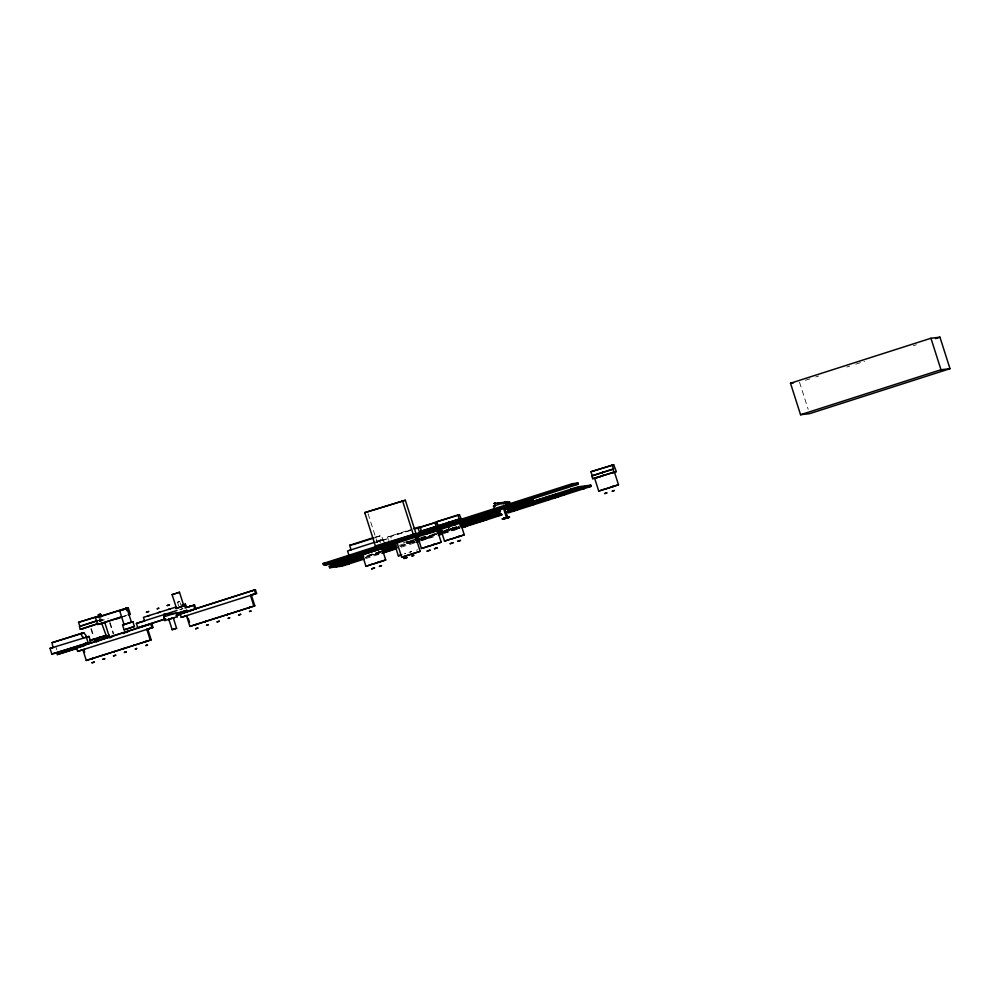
<?xml version="1.0" encoding="UTF-8"?>
<svg xmlns="http://www.w3.org/2000/svg" width="1000" height="1000" viewBox="0 0 1000 1000"><rect width="100%" height="100%" fill="white"/><g stroke="black" fill="none" stroke-linecap="round" stroke-linejoin="round"><path stroke-width="0.75" stroke-dasharray="5 3.75" d="M421.3 537.85L421.95 538.925L421.25 539.175M422.725 537.188C424.012 538.913 431.15 536.413 424.3 539.45C420.163 540.25 423.938 537.6 426.188 537.55M422.6 539.95C425.838 539.562 428.475 535.887 423.5 537.962M423.1 538.375C427.05 535.875 431.213 538.112 424.65 539.163M428.475 538.088L426.087 538.8M376.163 553.35C380.513 553.925 373.35 554.587 378.35 552.562M427.638 538.162C424.613 540.5 417.812 539.487 424.588 538.088M427.15 537.038L425.763 537.5M421.7 540.062L423.2 539.538M426.362 537.1L421.375 538.65M435.075 533.45L435.462 534.625L436.262 534.35M443.713 533.237L443.688 531.938M460.075 527.962L458.875 528.362L458.363 526.25M458.663 527.438L443.888 532.238M406.275 542.275C410.225 540.975 405.45 545.363 406.863 542.075M412.825 541.425C412.837 540.513 414.525 544.412 414.3 540.95M413.212 542.6L414.625 542.15M371.912 553.65C374.038 554.963 369.55 555.513 371.5 555.087M380.988 552.087C377.612 555.163 375.5 553.312 381.075 551.962M377.4 554.425L378.862 553.962M429.288 536.337C433.413 535.312 428.375 539.225 429.9 536.125M430.75 535.875C427.587 535.575 428.363 538.875 431.075 537.062M375.675 554.612C376.613 550.875 375.538 556.087 377.038 554.175M407.262 542.15C410.975 541.325 405.8 544.938 408.288 541.825M408.525 541.75C409.513 540.988 409.762 544.812 408.013 542.087M409.475 541.625L408.338 541.975M425 536.65L425.45 537.8L424.237 538.2M413.738 541.312L414.075 542.5L414.862 542.263M421.825 537.3L422.2 538.475L423.062 538.188M428.425 536.425C429.938 534.987 431.125 537.812 428.775 537.612M424 538.263L423.612 537.087M430.625 537.375C432.275 531.788 430.138 539.875 432.013 536.938M435.35 534.237L433.375 534.875L435.4 534.212M414.087 542.5L414.75 542.275M415 542.388L414.588 541.225M449.85 528.3L450.225 529.475L452.25 528.825M452.163 528.862L450.275 529.462M456.463 527.425C462.175 526.85 453.488 529.587 458.45 526.788M453.963 527.4L454.338 528.575L453.4 528.888M456.8 528.6L458.762 527.975M458.888 528.362L459.812 528.05M370.05 555.363L371.413 554.925L369.95 555.388M380.3 552.125L376.675 553.175M376.538 554.525L377.95 554.075M381.075 551.875L377.6 552.95M408.062 543.013L406.712 543.438M416.45 550.2L417.612 549.788M421.25 540L426.737 538.275M424.288 538L422.238 538.462M378.725 551.438L378.475 551.4M377.962 552.6L375.363 553.425M452.512 527.875L453.725 527.487M404.875 553.75L405.65 553.488L404.588 553.8M454.862 527.712L453.888 528.05L455.662 527.487M99.637 621.337L102.425 620.45M102.788 620.4L100.013 621.3L98.362 616.05M381.3 551.613L379.862 552.087M408.663 543L407.55 543.35M411.075 551.725L410.163 552.038L411.287 551.7M178.825 601.85L179.8 601.525L177.475 602.263M381.275 540.2L382.113 539.95L381.475 540.138M452.612 527.825L453.612 527.5M378.65 552.375L379.412 552.137M453.25 528.913L452.362 529.212L454.338 528.575M424.55 539.288L425.312 539.038M425.8 538.975L426.562 538.725M805.413 380.275L809.85 378.862M815.763 376.962L818.725 376.012M846.812 367.025L849.762 366.075M855.688 364.175L864.55 361.337M913.337 345.712L916.287 344.775M98.263 620.487L101.088 619.575L99.787 615.513M98.362 620.763L103.038 619.35L98.787 620.712M99.6 621.337L108.263 618.562M123.725 616.138L126.625 615.2M123.138 616.788L126.037 615.862M374.8 537.238L381.488 535.55L384.312 544.4M375.575 537.45L381.488 535.55M388.312 539.75L387.45 537.038L410.65 529.6M376.575 541.05L380.925 539.963L376.675 541.325M410.412 530.212L387.45 537.038M410.513 530.487L390.6 536.55L391.475 539.263M376.262 541.825L386.525 539.05L376.388 542.3M375.562 542.513L384.475 539.675L380.7 540.413L379.237 535.812M179.963 609.513L182.913 608.562M179.875 609.675L182.812 608.737M403.475 542.788L412.375 539.938M413.775 539.825L405.487 542.587M413.725 540.125L406.375 542.487M420.538 537.837L424.963 536.425M414.087 540.087L407.275 542.375M444.062 530.612L457.163 526.438M367.013 555.7L381.587 551.087M399.4 545.388L414.487 540.5M421 538.325L435.838 533.562M443.263 531.188L459 526.25M433 533.688L433.237 534.95L436.938 533.763M443.387 531.638L458.938 526.663M433.237 534.95L438.663 533.562M441.15 532.712L460.662 526.462M365.25 557.413L381.575 552.188M400.863 546.013L415.7 541.263M421.637 539.362L436.475 534.612M365 557.55L381.312 552.325M400.025 546.425L415.45 541.4M420.8 539.775L436.213 534.75M443.05 532.65L459.375 527.425M443.212 532.938L459.312 527.837M445.625 532.663L444.85 531.525L445.625 532.663L457.738 528.775L456.975 527.65L457.35 528.825L459.812 528.038M365.625 558.587L381.95 553.362M401.238 547.188L414.588 542.913M420.525 541.013L436.85 535.788M444.263 533.413L460.588 528.188M379.087 552.325L381.562 551.462M429.438 537.388L430.188 537.163M423.288 538.125L421.225 538.763M423.663 539.3L421.15 540.075M178.525 601.95L177.525 602.238L178.688 606.125M380.725 551.9L381.475 551.663M371.625 555.025L372.287 554.825M408.975 552.35L411.5 551.55M408.8 543.138L409.812 542.8M436.15 534.412L435.475 534.625M378.175 552.875L377.088 553.237M422.788 538.45L421.325 538.875M431.6 535.775L430.213 536.225M428.137 536.888L422.225 538.775M100.025 621.237L98.537 616.025M799.5 382.175L808.188 409.375M455.25 527.85L455.625 529.025M454.963 527.875L455.337 529.05M454.1 527.325L454.475 528.5L452.75 528.7L452.375 527.525M450.8 528.462L451.175 529.637L450.4 528.5M448.675 528.7L449.05 529.888L448.4 528.737M434.588 533.575L434.963 534.75M379.4 540.138L380.262 542.85M368.088 513.75L377.35 542.75M180.212 602.8L181.025 605.375M110.15 622.7L113.737 633.938M109.612 622.775L113.2 634M91.375 628.713L93.612 635.737M90.838 628.787L93.075 635.8M55.888 646.988L56.8 649.812M369.113 555.475L370.513 555.025L369.113 555.475"/><path stroke-width="1.5" d="M124.725 624.338L124.038 624.525L119.663 610.812L123.95 609.388L127.037 608.45L131.412 622.163L130.6 622.463M127.013 608.475L119.663 610.812M124.038 624.525L132.9 621.7L134.438 626.525L124.1 629.812L122.562 624.987L131.412 622.163M183.863 605.962L176.513 608.3L172.113 594.612L179.488 592.25L183.863 605.962C189.025 604.338 172.65 609.312 176.225 608.45M179.488 592.25L176.175 593.362M109.7 637.913L104.763 622.438L121.65 616.962M85.875 643.45L56.513 652.788L57.312 652.6M172.05 618.288L173.3 617.913L176.575 628.312L172.175 629.712L168.863 619.338L169.825 619L169.125 619.275M172.175 629.712L174.225 629.025M353.55 555.525L354.162 555.45M415.838 535.7L414.263 536.087M397.2 543.175L401.7 557.25L420.175 551.325L415.238 535.85M420.175 551.325L401.7 557.25M490.35 515.688L495.962 513.888L487.488 516.3L489.613 515.763M503.475 508.312L499.462 509.613M505.688 506.838L506.725 506.538L505.5 506.763M505.475 517.825L506.438 517.487L503.125 507.113M503.837 507.038L507.15 517.413L504.963 518M505.288 518.112L503.237 518.812L507.663 517.388L504.363 507.013M168.463 609.4L170.662 608.688M196.637 624.362L194.438 625.062L195.588 624.712M546.413 497.512L548.675 496.75L545.862 497.537M93.55 639.263L90.65 640.188L91.363 639.975M349.6 550.363L351.075 549.888L349.663 545.288L373.312 537.712M466.213 526.287L467.113 525.988M101.5 622.775L106.1 635.337L100.525 637.238M380.45 548.675L360.65 555.013L362.325 554.825L365.938 566.25L385.712 559.963L381.637 547.2M385.712 559.963L372.575 564.288M603.038 489.8L598.725 491.05L594.65 478.275L614.412 471.987L618.488 484.762L612.925 486.662M394.288 543.1L398.363 555.862L401.775 554.675M417.812 537.137L421.438 548.475L441.2 542.2L436.987 529.275M441.2 542.2L435.637 544.1M440.425 528.325L444.5 541.087L464.275 534.812L460.65 523.462M464.275 534.812L458.7 536.712M598.725 491.05L618.488 484.762M132.9 621.7L131.1 622.337M546.5 497.5L548.188 497.05M559.963 495.863L556.525 496.9M158.038 612.737L160.375 611.987L159.388 612.325M52.925 647.463L52.112 642.663L81.675 633.188C80.412 636.763 84.963 638.225 83.912 637.513M102.737 659.375L103.713 659.038M207.288 620.95L205.175 621.625L206.4 621.25M146.5 612.175L148.825 611.438L146.475 612.188M98.05 637.812L101 636.875L100.363 637.1M148.262 624.775L146.825 625.237L148.3 624.763M396.163 541.925L396.975 541.625M425.513 532.925L426.475 532.625M338.25 565.075L336.112 565.763L338.263 565.075M415.387 537.175L416.35 536.788L396.925 543.05M340.7 565.225L341.725 564.888M449.55 525.237L449.438 525.25M471.763 518.112L473.113 517.675L471.637 518.15M347.275 564.362L349.462 563.663L347.262 564.362M506.438 506.65L505.3 506.887M506.525 506.737L507.375 506.488M474.1 519.062L475.45 518.625L473.975 519.1M176.612 628.288L174.562 628.975M441.95 533.362L439.95 534L441.962 533.362M466.488 525.5L468.5 524.862L466.475 525.513M526.812 503.925L526.312 504.137M507.775 511.325L511.825 510L509.25 510.763M126.363 651.812L125.363 652.138M237.312 611.325L239.537 610.625M513.987 510.387L515.438 509.925L513.975 510.387M248.038 607.9L250.25 607.188L249.513 607.438M515.225 510.225L516.625 509.787L512.513 511L515.65 510.087M541.912 500.525L540.5 500.975L541.962 500.513M531.788 504.925L532.837 504.575M548.488 499.663L547.062 500.125L548.525 499.65M240.65 614.338L238.5 615.037L240.712 614.325M456.362 537.225L459.175 536.337L458.537 536.562M434.45 548.75L435.812 548.288M81.675 633.188L83.938 632.925C89.35 639.3 85.337 636.625 86.237 637.275M87.387 643.15L88.737 642.712L87.263 643.188M370.375 551.875L371.512 551.525M484.8 514.3L485.175 515.475L463.963 522.275L463.587 521.1L464.475 520.75M549.5 496.35L551.587 495.712L548.737 496.587M538.875 499.925L539.325 499.775M540.513 500.712L539.175 501.125L541.312 500.575L540.237 500.913M370.475 564.725L373.225 563.862L372.45 564.138M428.5 546.175L426.525 546.775M451.575 538.787L449.6 539.388M112.425 652.175L113.125 651.938M612.725 472.6L613.888 472.2M499.137 515.375L500 515.112L499.375 515.312M524.188 505.863L525.037 505.613M530.75 505.012L532.062 504.6L530.887 504.963M103.525 655.05L102.212 655.462M110.588 637.562L111.912 637.112M381.037 548.25L384.75 546.888L353.7 556.825L354.538 556.625M448.738 525.475L449.462 525.237M503.688 508.4L504.387 508.325M506.5 508.075L505.775 508.25M415.938 539.525L416.975 538.987M416.312 540.7L417.35 540.163M548.462 497.1L548.275 497.212M508.088 511.025C506.312 511.613 510.175 510.35 508.188 511.012M526.512 505.387L525.825 505.6M501.475 514.562L499.025 515.375M507.575 517.812C501.325 519.9 514.163 515.688 507.912 517.775M228.55 614.15L226.612 614.75L227.5 614.487M546.163 497.438L547.962 496.838M546.525 500.15L547.888 499.725L546.65 500.112M426.213 546.875L426.463 546.838M605.55 488.825L603.45 489.487M382.45 551.425L383.462 551.062L382.75 551.263M419.712 539.3L416.538 540.25M491.962 516.213L489.275 517.2L495.2 515.312L492 516.425L493.425 515.975L492.612 516.237M149.55 615.475L147.725 616.038L148.375 615.85M398.4 541.138L400.35 540.487M385.138 545.7L385.7 545.513M378.013 549.25L380.025 548.587M172.338 618.25L174.075 617.663L172.525 618.138M505.363 508.3L506.325 507.962L504.363 508.413M493.537 514.587L494.812 514.138L493.787 514.425M523.475 504.925L522.225 505.35L523.212 505.075M524.837 504.387L526.425 503.975L520.75 505.65M507.587 517.587L508.55 517.25L506.163 517.975M435.462 543.95C437.525 543.225 430.863 545.388 434.35 544.312M135.438 644.825L133.763 645.35L134.6 645.1M89.738 640.438L106.1 635.337M551.425 495.95L550.087 496.388M574.913 488.475L574.663 488.525M216.462 617.987L216.737 617.9M217.512 617.688L217.025 617.812M509.663 509.425L511.45 508.812L508.875 509.588M382.512 551.6L384.35 550.975L382.6 551.487M524.325 505.825L525.288 505.625M516.613 509.738L518.4 509.137L515.825 509.913M77.362 646.325L79.662 645.575M56.762 652.938L56.962 652.9M170.35 618.825L168.125 619.55L169.638 619.113M384.787 549.15L385.175 549.05M477.688 519.4L478.425 519.15L477.375 519.462M462.975 524.538L463.075 524.475M490.188 515.575L491.637 515.112M525.163 504.5L526.275 504.15M477.488 520.725C475.2 521.5 480.412 519.775 478.062 520.575M524.538 505.875C518.112 508.088 533.413 502.925 526.2 505.487M550.1 497.863L548.138 498.537L554.05 496.637L546.138 498.762L552.062 496.875L549.113 497.762M484.625 519.712C486.962 518.925 481.362 520.763 484.312 519.775M507.075 517.75L509.25 517.163L505.925 518.125M379.625 561.838C382.688 560.812 375.838 562.987 378.5 562.2M612.4 486.625C615.475 485.588 608.025 487.987 611.638 486.875M124.462 648.35C126.8 647.562 121.613 649.2 123.612 648.612M157.8 608.55C154.975 609.487 161.213 607.5 158.112 608.45M52.638 647.525L53.513 647.262M54.45 653.2L55.338 652.925L54.55 653.188M85.75 643.2C87.625 642.575 83.637 643.85 85.55 643.263M415.438 539.3L416.163 539.062M554.3 494.837L554.5 494.925M549.587 496.587L551.287 496.138M393.413 549.288C395.763 548.713 391.325 549.65 392.713 549.35M555.612 497.062L553.35 497.825L557.025 496.7M465.788 526.388L464.888 526.688L465.925 526.388M113.625 651.812L114.488 651.525L113.413 651.85M603.488 475.262C601.55 475.9 605.638 474.562 603.6 475.238M354.825 556.7L354.188 556.912L355.5 556.487M374.387 550.438L366.35 553.013M371.325 551.575L370.487 551.85M339 563.987L338 564.325L339.562 563.812M385.763 549.025L386.5 548.987M76.8 648.562L57.112 654.65L77.075 648.037M492.088 515.05L492.85 514.812M538.787 499.812L539.462 499.6M170.087 618.9L170.912 618.638M551.712 496.138L550.188 496.625M339.375 565.163C336.538 566.125 342.562 564.138 339.575 565.138M386.525 550.087C384.888 550.5 388.888 549.788 386.512 550.075M460.588 526.138L461.938 525.725L460.487 526.2M539.163 500.988L539.975 500.737L539.35 500.95M417.987 540.15L419.513 539.65M462.938 525.812C460.288 526.7 465.863 524.862 463.088 525.788M507.738 511.25L509.8 510.712M341.887 564.862L342.9 564.525L340.75 565.212M385.975 551.275C377.75 554.025 394.712 548.45 386.425 551.225M345.938 564.3C342.95 565.3 349.15 563.263 346.138 564.275M387.65 551.1C380.087 553.737 395.275 548.488 387.287 551.038M388.325 550.975C396.438 548.375 378.312 553.787 386.863 551.263M497.975 515.5C496.025 516.163 500.15 514.8 498.175 515.462M486.35 519.55C483.7 520.438 489.275 518.612 486.512 519.538M498.575 515.425L495.85 516.35L501.6 514.487M532.625 504.525L529.125 505.688L535.037 503.8L532.575 504.688M557.9 496.7L560.612 495.775L554.7 497.675L559.938 495.863M583.5 488.7C580.513 489.688 586.712 487.663 583.7 488.663M505.662 517.913L502.713 518.825L503.963 518.462M507.775 517.675L504.85 518.562L506.075 518.212M613.1 490.85C609.075 492.2 617.4 489.475 613.325 490.825M380.325 566.062C376.3 567.4 384.613 564.675 380.55 566.038M412.75 555.675C408.725 557.025 417.038 554.288 412.975 555.65M436.037 548.263L437.413 547.8L434.538 548.725M207.325 625C204.55 625.938 210.512 623.975 207.575 624.95M228.8 618.125C225.912 619.087 232 617.087 228.975 618.1M103.963 659L104.938 658.662L102.8 659.35M125.188 652.163L124.225 652.487L126.388 651.8M364.762 512.638L405.325 500.225L415.975 533.587L375.4 545.988L364.762 512.638L405.325 500.225M790.5 383.225L930.938 338.25L939.95 337.2L950 368.7L809.562 413.675L800.55 414.725L790.5 383.225L793.5 382.875M935.512 338.612L939.95 337.2M101.163 616.613L100.337 614.025L98.125 614.725M78.575 622.312L101.312 615.337L78.575 622.312L79.862 626.375L96.838 620.938M128.075 614.738L130.387 614.462L128.225 607.688L95.45 617.712L97.625 624.487L105.738 622.362M97.775 617.438L128.225 607.688M82.713 628.975L80.288 629.263L79.388 626.438L97.788 620.538M80.288 629.263L98.688 623.362M97.625 624.487L122.275 616.6M115.887 619.113L120.237 617.725M353.4 544.55L374.087 537.913M83.938 632.925L52.112 642.663M612.175 464.938L613.475 469L592.263 475.8L590.962 471.737L613.7 464.762L616.325 471.6L612.075 472.962M413.55 528.675L420.213 527.013L421.95 532.438M613.7 464.762L590.962 471.737M415.087 528.713L436.413 522.2L438.137 526.213M457.962 514.987L459.263 519.05L438.038 525.85L436.75 521.775L457.962 514.987L459.487 514.8L461.213 518.825M416.613 528.538L436.413 522.2M459.487 514.8L436.75 521.775M375.075 542.163L347.55 550.975L348.913 555.225M144.55 620.85L143.438 617.35L176.45 606.9M181.8 605.075L185.3 604.062L186.412 607.55M494.688 509.762L493.5 506.062L505.4 502.25L507.175 502.075L507.975 504.55M501.488 503.612L506.662 502.1L507.425 504.613M57.462 652.763L51.812 654.013L50 648.35L88.975 636.425L90.787 642.1L84.987 643.95M502.175 503.562L509.475 501.775L510.262 504.237M503.025 503.6L508.225 501.912L509.012 504.387M88.975 636.425L85.487 637.5M503.525 503.675L509.475 501.775M600.763 476.587L592.688 478.675L591.775 475.85L613.475 469M420.15 531.475L436.2 526.438L434.9 522.375M420.637 531.425L436.2 526.438M323.05 563.513L572.325 483.688L577.987 483.013L578.362 484.2L329.087 564.025L323.425 564.688L323.05 563.513L325.875 563.188M138.675 627.612L137.775 627.725L136.4 623.425L177.013 610.45M184.862 607.9L194.562 604.975L195.938 609.275L195.037 609.388L193.675 605.087M144.637 620.962L136.4 623.425M187.225 607.325L194.562 604.975M335.2 560.462L351.55 555.225M360.462 552.375L376.812 547.137M385.725 544.288L399.1 540M409.513 536.663L413.963 535.237M434.775 528.575L445.175 525.25M463 519.538L476.375 515.25M488.275 511.45L507.587 505.262M513.538 503.35L520.962 500.975M323.425 564.688L572.7 484.862L578.362 484.2M573.538 484.45L577.987 483.013M592.688 478.675L616.325 471.6M355.163 554.788L365.3 551.538M373.988 548.75L381.238 546.438M388.738 541.112L389.613 543.825L399.762 540.575M408.462 537.788L418.612 534.538M504.787 507.075L509.263 505.637M504.938 507.05L510.1 505.538M324.8 563.8L325.175 564.975L522.825 501.675L533.288 500.45L532.913 499.275L526.938 499.975M163.675 616.85L176.125 612.975L177.312 616.688L164.862 620.562L163.675 616.85L164.862 620.562M392.325 543.5L395.525 542.55M415.4 536.112L424.263 533.35M440.25 528.225L460.062 521.888L460.438 523.062L462.113 522.863L461.737 521.688M461.538 521.337L480.3 515.4M98.075 638.038L92.963 639.663M330.788 563.088L335.275 562.562L357.562 555.425M381.337 547.812L394.712 543.538M471.987 518.787L500.225 509.738M506.175 507.837L528.462 500.7M108.863 635.388L94.425 640.013L99.288 638.562M102.175 637.638L109.4 635.325M423.625 533.75L428.413 533.188L441.337 529.05L440.962 527.875M477.7 515.125L478.075 516.312L482.863 515.75L495.8 511.6L495.425 510.425M51.812 654.013L90.787 642.1M392.7 543.462L393.075 544.637L397.325 543.275M415.775 536.075L416.15 537.25L439.038 530.25L438.663 529.075M460.438 523.062L439.212 529.862L440.887 529.663M461.912 521.3L462.287 522.475L485.175 515.475M436.213 531.163L439.038 530.25M800.55 414.725L940.987 369.75L950 368.7M250.65 595.325L256.6 593.413L255.413 589.712L180.062 613.625L181.238 617.337L186.762 615.775M325.175 564.975L335.65 563.75L363.888 554.7M381.712 548.987L395.087 544.712M415.9 538.05L418.862 537.1M438.188 530.913L441.163 529.95M460.475 523.775L500.6 510.925M506.55 509.012L533.288 500.45M181.125 613.5L255.413 589.712M137.775 627.725L165.675 618.787M175.987 615.625L193.575 609.85M363.512 558.025L335.325 567.05L329.663 567.725L329.288 566.538L363.413 555.612M381.213 549.913L396.05 545.163M415.337 538.987L418.312 538.038M437.6 531.85L442.05 530.425M459.85 524.725L499.913 511.9M507.337 509.525L578.55 486.712L584.212 486.05L584.587 487.225L578.925 487.887L507.713 510.7M84.637 649.338L77.625 651.375L76.438 647.663L165.1 619.15M176.85 615.388L179.788 614.45M147.037 629.362L152.975 627.463L151.8 623.75L76.438 647.663M383.537 549.513L387.013 548.5M418.188 538.413L415.25 539.35L416.725 538.975M437.062 532.325L441.662 530.9M462.137 524.3L481.025 518.25M508.325 509.625L511.138 508.738M556.613 494.2L536.838 500.387L539.375 500.087M415.2 539.663L418.137 538.713M538.038 500.25L557.3 494.113M441.375 531.475C435.763 532.075 439.688 535.188 443.088 532.225M462.35 524.675L476.438 520.262M522.2 505.487L529.225 503.237L527.775 503.4M538.713 500.175L557.95 494.038M329.663 567.725L363.787 556.788M383.075 550.612L396.425 546.337M415.712 540.163L420.163 538.737M437.975 533.038L442.425 531.613M460.225 525.9L500.288 513.075M438 533.362L442.038 532.075M461 526.05L481.012 520M418.088 540.025L419.562 539.538L416.337 540.4M550.462 497.562L546.788 498.688L548.925 498.05M461.5 526.25L482.55 519.525M586.337 486.613L590.788 485.188L591.163 486.362L508.062 512.975M382.225 552.125L397.062 547.375M416.35 541.2L419.9 539.975M438.6 534.075L443.05 532.65M460.863 526.95L501.5 513.837M506.85 512.212L585.5 487.038L591.163 486.362M483.512 519.15L483.888 520.325L487.575 519.138L466.337 525.588L484.275 520.275L483.9 519.1M556.388 496.812L552.7 497.9L559.288 495.938L554.062 497.738L556.712 496.938M181.238 617.337L256.6 593.413M336.225 566.862L341.887 566.2L364.15 559.062M381.95 553.362L396.788 548.612M416.075 542.438L419.038 541.487M438.338 535.312L442.788 533.888M462.075 527.712L502.137 514.875M77.625 651.375L152.975 627.463M610.462 487.463L605.35 489.087M433.175 544.9L428.062 546.525M456.25 537.5L451.138 539.138M187.425 615.562L186.475 615.675L189.9 626.413L254.8 605.825L251.363 595.087L250.413 595.2L253.837 605.938M236.95 611.538L189.9 626.413M239.925 610.588L254.8 605.825M84.675 652.288L83.812 649.6L82.85 649.712L86.287 660.45L151.175 639.862L147.75 629.125L146.788 629.237L150.225 639.975M151.175 639.862L86.287 660.45M367.663 550.825L371.725 549.525M336.7 564.263C340.138 563.2 333.462 565.288 336.863 564.237M492.413 514.862L490.575 515.525M550.475 496.438L551.25 496.188M479.562 519.212L476.938 520L477.713 521.138L477.337 519.963M492.438 515L491.625 515.25L492.587 514.938M80.612 646.425C82.912 645.713 78.463 647.113 80.725 646.413M508.638 511.1L509.637 510.763M549.963 497.762L553.387 496.725L550.737 497.512M170.85 618.65L172.375 618.162M419.237 539.837L416.55 540.675M503.812 518.362L507.15 517.413M250.238 611.263C253.663 610.2 247.013 612.288 250.413 611.237M135.912 648.725C139.35 647.663 132.675 649.762 136.075 648.713M146.625 645.3C150.05 644.237 143.4 646.325 146.788 645.275M549.438 496.5L551.525 495.85M416.938 538.825L417.7 538.575M417.713 538.85L415.613 539.5M417.312 540L419.375 539.35M605.862 493.175C610.212 491.838 601.438 494.575 605.788 493.237M175.2 593.675L172.113 594.612M128.85 628.375L124.1 629.812M129.688 627.95L134.438 626.525M550.363 496.337L551.8 495.887M466.075 526.3L467.088 525.988M373.013 549.125L375.588 548.312M497.15 514.675L497.875 514.438M416.6 540.487L417.312 540.262M504.513 518.288L502 518.913L506.438 517.487M506.625 518.038L504.113 518.663L507.663 517.388M97.7 623.812L82.4 628.85M548.55 496.875L547.238 497.275M503.663 508.5L503.45 508.438M417.35 539.138L416.175 539.5M122.95 633.55L124.975 632.925M78.312 647.663L80.463 646.988M124.787 624.35L122.562 624.987M448.825 539.85L444.5 541.087M425.75 547.238L421.438 548.475M370.262 565.013L365.938 566.25M548.337 497.075L547.137 497.425M505.875 506.925L507.262 506.5M81.55 646.65L84.125 645.875M597.025 477.625L594.65 478.275M400.75 555.212L398.363 555.862M126.6 632.438L127.688 632.125M436.163 529.663L436.975 529.438M383.537 545.913L384.375 545.712M590.788 485.188L585.112 485.85L585.5 487.038M555.962 494.263L557.15 494.137M495.1 505.65L494.363 503.35M494.637 503.312L495.6 503.237M497.887 502.938L507.875 502.188M505.062 502.512L506.012 502.438M507.175 502.262L493.938 503.4M493.5 506.062L495.275 505.887M508.7 505.7L510.662 505.475M495.387 509.688L496.662 509.538M495.8 511.6L491.012 512.163L490.637 510.988M480.1 514.85L482.488 514.575L482.863 515.75M459.263 519.05L438.038 525.85M459.688 521.925L462.113 521.65M462.287 522.475L463.963 522.275M445.05 525.837L447.438 525.55M436.55 529.612L441.337 529.05M422.388 533.8L420.062 534.075L417.9 527.288M439.8 534.087L441.525 533.888M416.15 537.25L417.825 537.05M349.663 545.288L351.912 545.013M389.613 543.825L391.925 543.55M375.4 545.988L378.275 545.65M393.075 544.637L394.75 544.438M383.537 548.025L381.863 548.225L381.488 547.05M329.288 566.538L333.525 566.05M100.337 614.025L101 616.638M185.3 604.062L185.863 607.612M164.112 614.188L164.838 616.487L164.112 614.188L174.525 613.387M176.125 612.975L177.312 616.688M151.8 623.75L150.725 623.875L151.912 627.587M97.65 639.025L98.488 641.475M95.8 639.612L96.638 642.062M50 648.35L52.763 648.025M930.938 338.25L940.987 369.75M613 469.062L613.9 471.887M578.55 486.712L578.925 487.887M572.325 483.688L572.7 484.862M508.925 501.838L509.712 504.3M508.762 501.85L509.55 504.325M508.062 501.938L508.85 504.4M507.512 502L508.3 504.475M506.112 502.163L507.287 505.875M505.95 502.188L507.137 505.887M505.4 502.25L506.587 505.95M485.475 518.162L485.85 519.338M481.775 519.35L482.163 520.525M481.5 519.375L481.875 520.562M478.913 519.025L479.288 520.2M475.588 521.388L474.938 520.237L475.312 521.413M471.775 522.987L472.15 524.163M471.388 523.025L471.763 524.2M469.663 523.225L470.037 524.412L469.375 523.263M428.038 532.013L428.413 533.188M415.6 536.462L415.975 537.638M414.787 535.625L415.538 537.975M402.45 500.562L413.1 533.913M384.675 542.212L385.575 545.05M341.512 565.025L341.887 566.2M335.275 562.562L335.65 563.75M254.338 589.837L255.525 593.538M188.287 618.25L189.575 622.275M125.913 607.95L126.775 610.662M86.225 636.75L88.025 642.412M354.875 557.137L384.225 547.8L354.875 557.137M167.2 605.55L169.438 604.837L167.2 605.55M90.85 659.087L93.05 658.388L90.85 659.087M92.037 662.788L94.237 662.087L92.037 662.788M195.65 628.75L197.85 628.05L195.65 628.75M384.65 550.5L386.087 550.037L384.712 550.475M391.213 549.637L392.65 549.188L391.287 549.612M382.85 547.25L384.312 546.788L382.85 547.25M353.787 555.737L354.562 555.513L353.787 555.75M570.988 489.237L573.175 488.55L570.988 489.237M571.362 490.412L573.55 489.725L571.362 490.412M558.638 496.012L556.425 496.763L558.638 496.012M577.938 489.55L580.112 488.862L578.05 489.513M556.112 495.975L557.55 495.513L556.112 495.975M562.675 495.112L564.125 494.663L562.675 495.112M573.663 490.15L575.85 489.45L573.663 490.15M580.237 489.288L582.413 488.6L580.237 489.288M545.75 500.262L547.087 499.837L545.825 500.238M371.625 568.862L374.525 567.938L371.625 568.862M404.05 558.475L406.95 557.562L404.05 558.475M554.15 496.2L556.213 495.675L554.15 496.2M427.113 551.087L430.025 550.175L427.113 551.087M560.712 495.337L562.15 494.875L560.788 495.312M450.188 543.7L453.088 542.788L450.188 543.7M113.488 655.913L115.662 655.225L113.488 655.913M217.113 621.875L219.288 621.188L217.113 621.875M176.825 613.488L186.887 610.312L176.825 613.488M189.575 606.475L190.712 606.125L189.575 606.475M555.5 496.037L556.912 495.588L555.5 496.037M562.062 495.175L563.475 494.725L562.062 495.175M490.45 515.375L491.863 514.925L490.55 515.35M545.138 500.325L546.55 499.875L545.138 500.325M462.512 526.525L461.55 526.85L462.512 526.525M576.025 489.85L578.15 489.188L576.025 489.85M89.588 623.212L90.988 622.762L89.588 623.212M90.487 626.038L91.9 625.588L90.487 626.038M140.312 622.25L141.425 621.9L140.312 622.25M141.688 626.55L142.8 626.2L141.762 626.525M183.625 612.587L185.025 612.15L183.625 612.587M81.188 650.337L82.587 649.887L81.287 650.3M250.512 591.163L251.925 590.725L250.512 591.163M148.075 628.913L149.488 628.462L148.188 628.875M184.8 616.3L186.213 615.85L184.913 616.263M424.688 530.075L426.1 529.625L424.688 530.075M351.85 557.175L353.263 556.737L351.85 557.175M447.762 522.688L449.162 522.238L447.863 522.65M251.7 594.875L253.1 594.425L251.7 594.875M385.262 546.962L386.675 546.512L385.262 546.962M425.938 534.075L427.35 533.625L425.938 534.075M342.725 564.875L344.825 564.212L342.725 564.875M449.012 526.688L450.425 526.237L449.113 526.65M454.462 524.763L455.875 524.312L454.575 524.725M472.088 519.3L473.488 518.85L472.088 519.3M601.975 472.638L603.387 472.188L602.087 472.6M144.525 641.888L146.637 641.225L144.525 641.888M478.95 520.688L480.875 520.075L478.95 520.688M468.663 525.225L470.588 524.612L468.663 525.225M561.388 495.25L562.775 494.812L561.388 495.25M457.663 541.3L460.475 540.413L457.663 541.3M555.062 496.025L555 496.075M463.088 524.087L463.462 525.262L463.088 524.087"/></g></svg>
